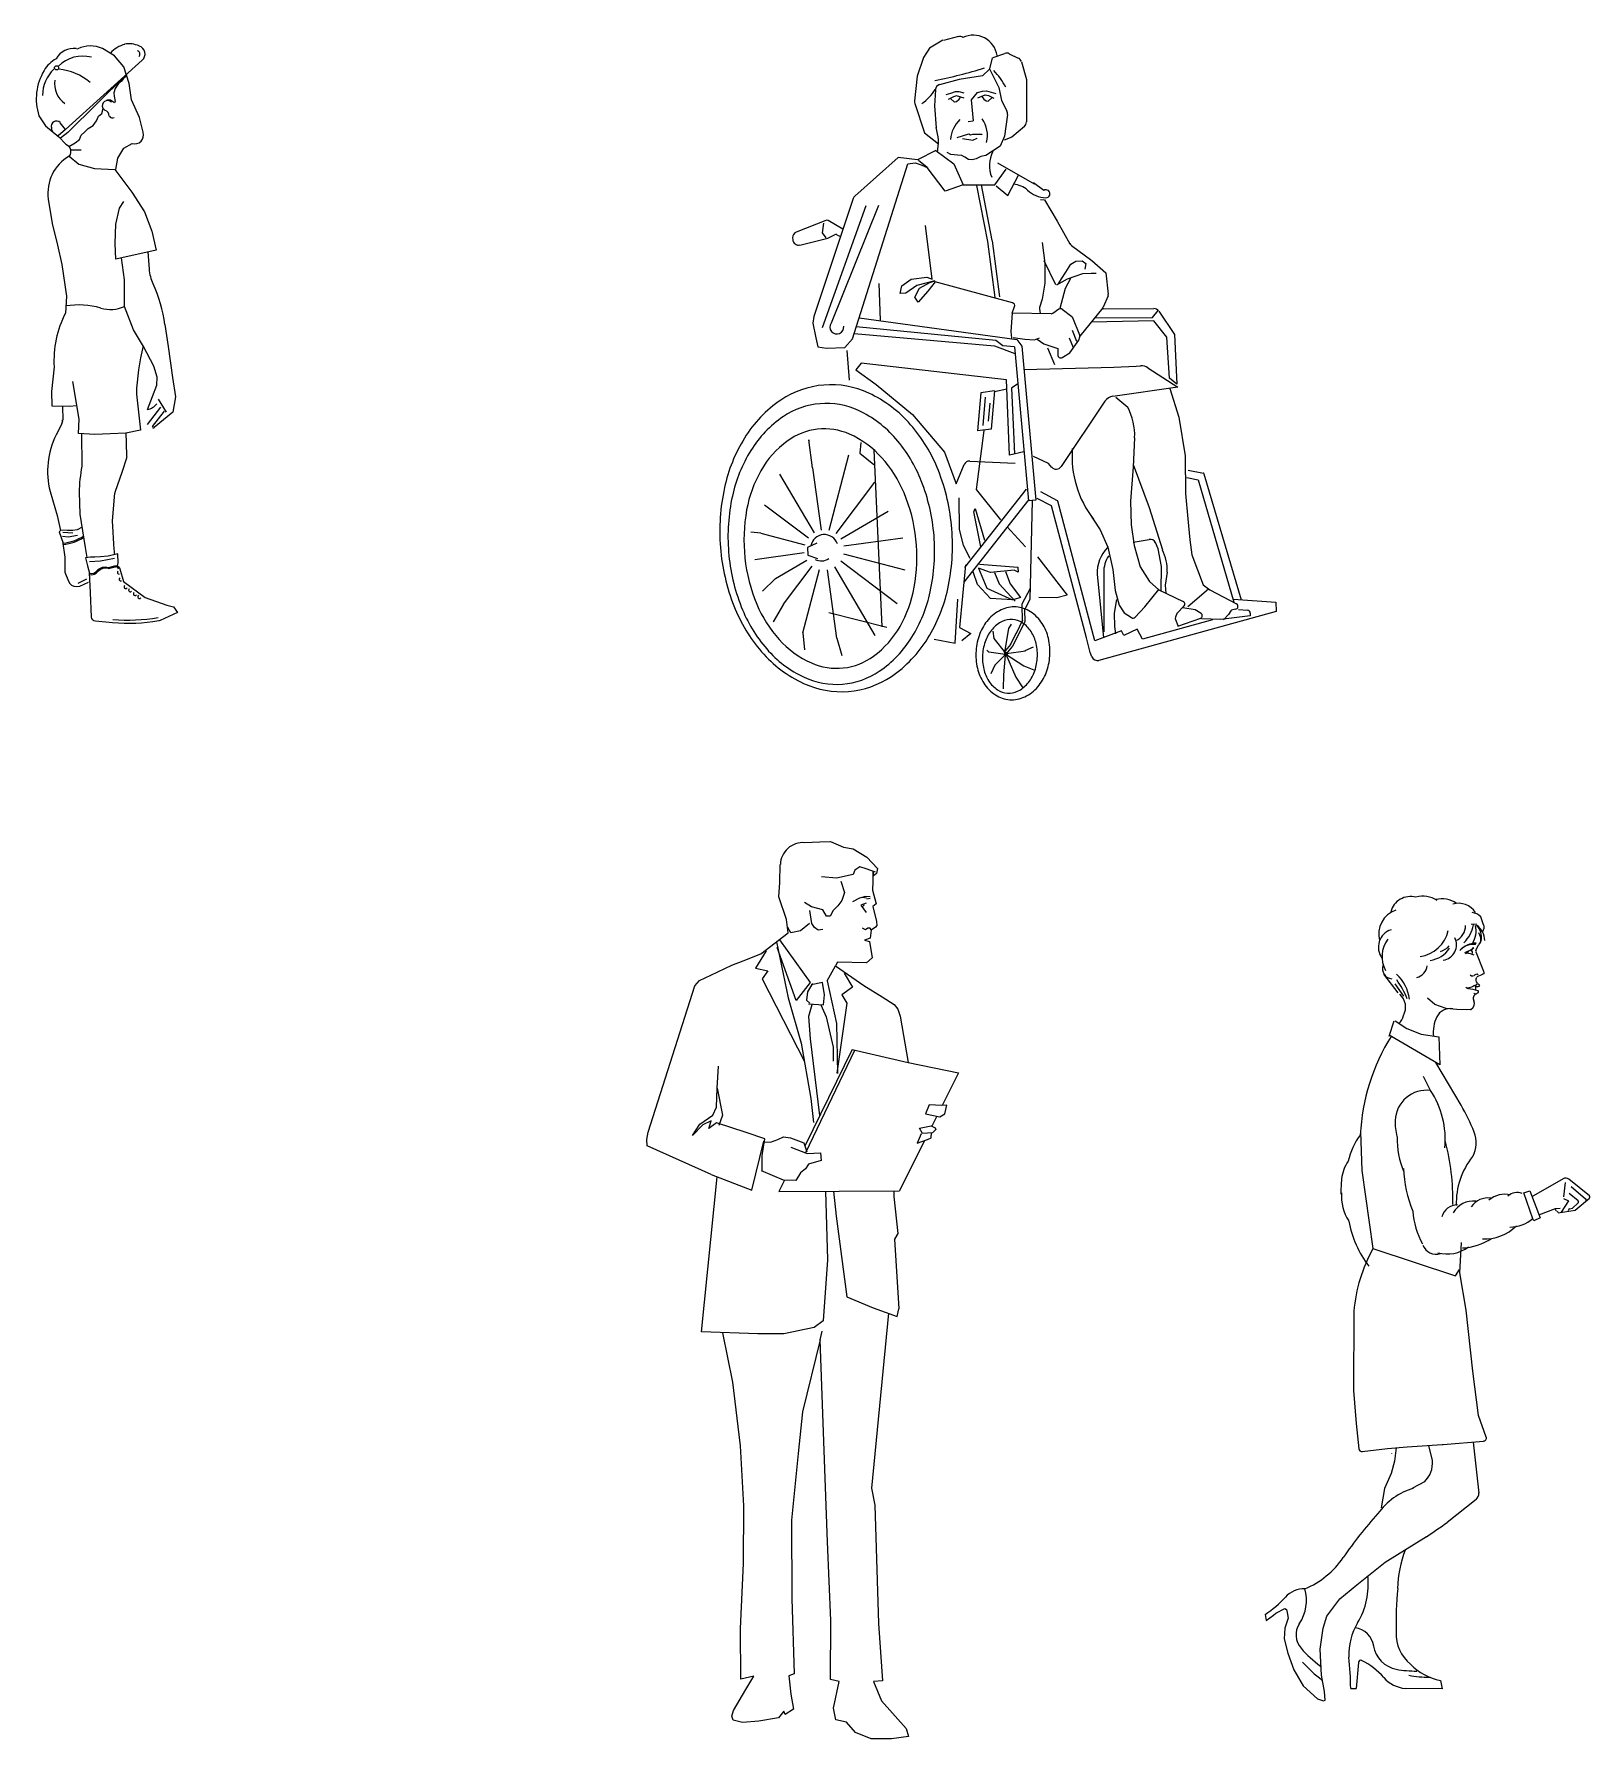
# Model space of a CAD drawing. Extents: x 7.9 to 14.49, y -4.05 to 0.19.
# Drawn here: x 7.902 to 11.078, y -4.053 to -0.573 of the extents above; entities that cross this region are included whole.
import ezdxf

# ---------------------------------------------------------------- set-up
doc = ezdxf.new("R2010")
doc.units = 0
doc.layers.get('0').update_dxf_attribs({"linetype": 'CONTINUOUS'})
doc.layers.add('PESSOAS', color=7, linetype='CONTINUOUS')

# ---------------------------------------------------------------- blocks, each defined once
blk = doc.blocks.new('AZPED9')
for p, q in [((1.54, 45.44), (0.58, 46.02)), ((2.28, 44.54), (1.54, 45.44)), ((-2.39, 39.51), (3.77, 45.08)), ((2.48, 43.91), (-2.21, 39.26)), ((2.71, 43.22), (2.28, 44.54)), ((2.48, 43.91), (2.46, 43.78)), ((1.59, 42.8), (1.48, 42.45)), ((1.87, 43.2), (1.59, 42.8)), ((2.1, 43.39), (1.87, 43.2)), ((2.25, 43.6), (2.1, 43.39)), ((2.46, 43.78), (2.25, 43.6)), ((2.9, 41.9), (2.71, 43.22)), ((0.53, 40.81), (0.63, 41.19)), ((0.79, 41.05), (0.6, 41.23)), ((1.22, 41.86), (0.93, 41.88)), ((1.53, 41.65), (1.22, 41.86)), ((1.48, 42.45), (1.52, 42.2)), ((1.52, 42.2), (1.6, 41.77)), ((1.6, 41.77), (1.53, 41.65)), ((3.56, 40.47), (2.9, 41.9)), ((-2.39, 39.51), (-2.83, 40.06)), ((-0.59, 39.59), (-0.17, 39.84)), ((-0.17, 39.84), (0.08, 40.22)), ((0.08, 40.22), (0.25, 40.59)), ((0.25, 40.59), (0.53, 40.81)), ((3.84, 39.29), (3.56, 40.47)), ((-2.39, 39.51), (-2.99, 39)), ((-2.21, 39.26), (-2.8, 38.82)), ((-2.13, 38.15), (-1.63, 38.43)), ((-1.63, 38.43), (-1.28, 38.7)), ((-1.28, 38.7), (-1.13, 39.06)), ((-1.13, 39.06), (-0.87, 39.31)), ((-0.87, 39.31), (-0.59, 39.59)), ((2.3, 38.01), (2.96, 38.38)), ((-2.1, 37.37), (-1.34, 36.72)), ((-2.01, 37.88), (-1.14, 37.89)), ((1.65, 36.3), (1.82, 37.22)), ((1.82, 37.22), (2.3, 38.01)), ((-1.34, 36.72), (-0.08, 36.37)), ((-0.08, 36.37), (1.57, 36.3)), ((1.57, 36.3), (2.92, 34.48)), ((2.92, 34.48), (3.95, 32.9)), ((1.64, 31.9), (1.93, 33.19)), ((1.93, 33.19), (2.3, 33.72)), ((3.95, 32.9), (4.53, 31.34)), ((1.59, 30.34), (1.64, 31.9)), ((1.64, 29.09), (1.59, 30.34)), ((4.53, 31.34), (4.88, 29.82)), ((4.88, 29.82), (1.64, 29.09)), ((2.33, 27.44), (2.09, 29.19)), ((4.23, 29.67), (4.32, 28.29)), ((2.33, 25.29), (2.33, 27.44)), ((3.07, 23.42), (2.33, 25.29)), ((3.88, 22.06), (3.07, 23.42)), ((5.58, 23.83), (5.85, 22.06)), ((4.69, 20.5), (3.88, 22.06)), ((5.85, 22.06), (6.21, 19.57)), ((-1.3, 16.22), (-1.8, 19.27)), ((4.96, 19.6), (4.69, 20.5)), ((4.93, 18.95), (4.96, 19.6)), ((6.21, 19.57), (6.44, 18.02)), ((3.3, 18.23), (3.62, 15.35)), ((4.18, 17.02), (4.59, 18.06)), ((4.59, 18.06), (4.93, 18.95)), ((5.05, 17.84), (5.69, 16.79)), ((6.44, 18.02), (6.23, 16.78)), ((5.24, 17.2), (4.17, 15.8)), ((4.6, 15.65), (5.55, 16.88)), ((6.23, 16.78), (4.73, 15.55)), ((-2.7, 15.85), (-3.15, 14.96)), ((-1.36, 15.09), (-1.3, 16.22)), ((-0.05, 14.99), (-1.36, 15.09)), ((2.44, 15.1), (1.2, 15.05)), ((3.62, 15.35), (2.44, 15.1)), ((1.2, 15.05), (-0.05, 14.99)), ((2.19, 12.05), (2.53, 13.12)), ((1.58, 10.37), (2.19, 12.05)), ((-1.82, 7.07), (-2.62, 7.12)), ((-1.44, 6.88), (-2.19, 6.74)), ((-2.19, 6.74), (-2.65, 6.79)), ((-2.46, 5.13), (-2.44, 3.92)), ((0.42, 4.83), (-0.48, 4.77)), ((1.54, 5.02), (0.42, 4.83)), ((1.07, 4.22), (1.58, 4.35)), ((-2.44, 3.92), (-2.16, 3.22)), ((-1.51, 2.79), (-1.25, 2.8)), ((-1.38, 3.05), (-0.68, 3.39)), ((-1.25, 2.8), (-0.56, 3.13))]:
    blk.add_line(p, q)
for points in [[(-1.53, 46.01, 0.309305), (-3.15, 45.2, 0.134766), (-4.12, 44.26, 0.214043), (-4.54, 40.62), (-4, 39.82), (-2.94, 38.93), (-2.37, 38.33, -0.471036), (-2.1, 37.37, 0.307035), (-3.78, 33.92), (-3.47, 31.97), (-3.03, 30.21), (-2.69, 28.66), (-2.32, 26.12), (-2.41, 24.75, 0.136441), (-3.31, 20.43), (-3.52, 18.46), (-3.49, 17.29), (-2.11, 17.27), (-1.48, 17.32)], [(-3.15, 14.96, 0.17666), (-3.64, 10.42), (-3.08, 8.49), (-2.8, 7.29)], [(-0.67, 5.1), (-0.79, 5.91), (-1.21, 8.59), (-1.28, 10.35, -0.037137), (-1.06, 12.46), (-1.09, 15.07)], [(1.56, 5.36, -0.013458), (1.52, 5.75), (1.37, 8.07), (1.56, 10.28)], [(1.77, 4.43), (1.84, 4.68), (1.8, 5.42), (1.02, 5.22), (0.41, 5.16), (-0.03, 5.15), (-0.4, 5.14), (-0.79, 5.08), (-0.64, 4.43), (-0.47, 3.84, 0.310597), (0.17, 4.09, -0.268116), (1.05, 4.32), (1.56, 4.45, -0.40115), (1.96, 4.21), (2.26, 3.19), (4.01, 1.89), (5.75, 1.29), (6.29, 1.16), (6.6, 0.68), (5.22, 0.06, -0.033754), (5.21, 0.05), (5.13, 0.03, -0.057393), (5.09, 0.02, -0.06542), (1.39, -0.14), (0, 0, -0.372489), (-0.3, 0.32), (-0.38, 2.29), (-0.48, 3.89)]]:
    blk.add_lwpolyline(points, format="xyb")
for points in [[(-2.63, 17.28), (-2.62, 16.16)], [(2.54, 13.23), (2.5, 14.34), (2.47, 15.1)], [(-1.05, 7.56), (-1.47, 7.34), (-1.82, 7.27), (-2.25, 7.27), (-2.77, 7.32), (-2.92, 7.18), (-2.59, 6.27)], [(-2.65, 6.43), (-2.46, 5.13)]]:
    blk.add_lwpolyline(points)
blk.add_circle((-3.12, 44.47), 0.168)
for centre, radius, start, end in [((-1.02, 42.67), 2.74, 75.1152, 135.42), ((-0.16, 56.04), 10.12, 262.2361, 262.8403), ((-0.39, 43.87), 2.36, 65.7393, 115.8846), ((2.94, 44.14), 2.29, 104.6061, 138.9834), ((2.74, 44.59), 1.81, 64.6259, 102.2555), ((3.32, 45.58), 0.268, 311.9038, 72.9503), ((3.32, 45.58), 0.672, 311.9038, 72.9503), ((-1.37, 42.25), 2.88, 132.9056, 179.8618), ((-3.3, 40.03), 4.34, 48.4905, 85.0604), ((-1.35, 43.18), 1.93, 171.1613, 234.6821), ((0.99, 41.4), 0.433, 46.1299, 202.7208), ((-3.13, 39.77), 0.42, 44.887, 198.0647), ((0.6, 40.56), 0.523, 3.3302, 69.4678), ((1.37, 40.73), 0.284, 210.2737, 297.6826), ((-6.42, 38.69), 3.04, 12.6005, 18.0647), ((3.15, 39.07), 0.719, 255.118, 17.4909), ((7.88, 28.62), 3.58, 185.2189, 204.7408), ((-5.67, 22.37), 11.35, 7.3744, 24.7408), ((-1.38, 18.69), 6.72, 74.3238, 98.4738), ((1.2, 27.88), 2.83, 254.3238, 293.6346), ((23.27, 17.45), 19.99, 166.5011, 177.7524), ((4.05, 18.1), 1.09, 276.8089, 323.9388), ((-3.3, 16.16), 0.672, 333.2915, 0.5701), ((-2.96, 16.08), 0.336, 333.2915, 0.5701), ((4.68, 15.61), 0.084, 147.966, 309.8292), ((2.21, 13.22), 0.336, 342.5323, 2.3461), ((1.89, 10.25), 0.336, 159.8426, 175.1447), ((-2.93, 9.89), 3.64, 275.3685, 303.2984), ((-2.93, 9.89), 3.74, 275.3685, 302.5915), ((0.81, 3.44), 0.807, 74.5533, 134.5889), ((1.64, 4.12), 0.234, 16.3358, 103.7684), ((-1.54, 3.46), 0.672, 201.1384, 272.3461), ((-0.34, 4.43), 0.706, 257.2121, 326.2306), ((1.91, 3.91), 0.137, 126.3837, 273.4517), ((2.04, 3.37), 0.134, 124.4398, 292.2963), ((2.44, 2.75), 0.138, 125.1378, 321.9317), ((2.81, 2.49), 0.138, 125.1378, 321.9317), ((3.2, 2.19), 0.138, 125.1378, 321.9317), ((3.55, 1.96), 0.138, 125.1378, 321.9317), ((2.61, 14.02), 13.94, 265.064, 280.0357)]:
    blk.add_arc(centre, radius, start, end)
blk = doc.blocks.new('AZPED2')
for p, q in [((-1.85, 49.39), (-2.32, 48.63)), ((-0.77, 50.02), (-1.85, 49.39)), ((0.48, 50.31), (-0.73, 50.01)), ((-2.32, 48.63), (-2.83, 47.12)), ((3.19, 48.6), (2.99, 47.72)), ((3.28, 48.63), (4.2, 48.96)), ((4.57, 48.94), (5.29, 48.58)), ((5.54, 48.29), (5.95, 46.86)), ((-2.83, 47.12), (-3.04, 45.14)), ((0.53, 46.87), (-1.03, 46.45)), ((2.41, 47.15), (0.53, 46.87)), ((2.99, 47.7), (2.41, 47.15)), ((2.41, 47.15), (2.41, 47.15)), ((2.99, 47.72), (3.74, 46.23)), ((5.95, 46.86), (5.95, 43.45)), ((-1.37, 46.03), (-1.44, 44.75)), ((-0.16, 45.74), (-0.53, 45.62)), ((0.08, 45.48), (-0.33, 45.26)), ((0.23, 45.88), (-0.16, 45.74)), ((0.17, 45.05), (-0.16, 45.33)), ((0.34, 45.55), (0.08, 45.48)), ((0.55, 45.88), (0.23, 45.88)), ((0.95, 45.36), (0.34, 45.55)), ((0.52, 45.23), (0.34, 45.07)), ((0.63, 45.45), (0.48, 45.23)), ((0.95, 45.77), (0.55, 45.88)), ((1.5, 45.24), (1.67, 43.53)), ((1.5, 45.24), (1.5, 45.24)), ((1.52, 45.24), (2.02, 45.81)), ((2.02, 45.81), (2.41, 45.94)), ((2.04, 45.4), (2.64, 45.62)), ((2.36, 45.5), (2.52, 45.29)), ((2.41, 45.94), (2.73, 45.95)), ((2.52, 45.29), (2.7, 45.14)), ((2.64, 45.62), (2.9, 45.57)), ((2.73, 45.95), (3.12, 45.84)), ((2.88, 45.13), (3.19, 45.43)), ((2.9, 45.57), (3.32, 45.37)), ((2.9, 45.57), (2.9, 45.57)), ((3.12, 45.84), (3.5, 45.75)), ((3.74, 46.23), (3.94, 45.18)), ((-3.02, 44.94), (-2.25, 42.58)), ((-1.44, 44.75), (-1.31, 42.99)), ((0.34, 45.07), (0.17, 45.05)), ((2.7, 45.14), (2.88, 45.13)), ((3.94, 45.18), (4.38, 44.34)), ((4.42, 44.06), (4.19, 42.32)), ((-2.25, 42.58), (-1.11, 41.69)), ((0.38, 42.2), (1.33, 42.49)), ((1.67, 43.51), (1.26, 43.46)), ((1.33, 42.49), (1.46, 42.41)), ((5.78, 43.09), (4.77, 42.24)), ((-1.33, 41.17), (-2.8, 40.4)), ((-1.33, 41.17), (0.12, 40.08)), ((0.8, 42.12), (1.63, 42)), ((1.46, 42.41), (1.63, 42.46)), ((1.63, 42.46), (2.37, 42.47)), ((1.63, 42), (1.99, 42.15)), ((1.63, 42), (1.63, 42)), ((1.99, 42.15), (1.99, 42.15)), ((2.37, 42.47), (2.37, 42.45)), ((3.83, 41.5), (2.69, 40.77)), ((3.69, 41.27), (3.69, 41.27)), ((4.19, 42.32), (3.83, 41.5)), ((4.77, 42.24), (4.16, 41.99)), ((-8.03, 26.03), (-3.58, 40.08)), ((-4.37, 40.59), (-7.84, 37.5)), ((-4.37, 40.59), (-4.37, 40.59)), ((-2.8, 40.4), (-4.37, 40.59)), ((-3.58, 40.08), (-3, 40.17)), ((-3, 40.17), (-2.52, 40)), ((-2.03, 39.8), (-2.73, 40.36)), ((-2.52, 40), (-1.98, 39.76)), ((-0.59, 37.89), (-2.03, 39.8)), ((-0.12, 40.84), (-0.42, 41)), ((0.42, 40.78), (-0.12, 40.84)), ((0.12, 40.08), (0.87, 38.4)), ((0.75, 40.75), (0.42, 40.78)), ((1, 40.63), (0.75, 40.75)), ((1.3, 40.44), (1, 40.63)), ((1.59, 40.4), (1.3, 40.44)), ((1.92, 40.5), (1.59, 40.4)), ((2.28, 40.68), (1.92, 40.5)), ((2.69, 40.77), (2.28, 40.68)), ((3.61, 40.18), (6.56, 38.47)), ((0.87, 38.4), (-0.59, 37.89)), ((0.87, 38.4), (3.41, 38.39)), ((2.3, 38.41), (3.18, 33.92)), ((3.41, 38.39), (4.31, 39.67)), ((4.44, 37.54), (5.31, 39.17)), ((7.34, 37.94), (6.52, 38.57)), ((-7.98, 37.3), (-11.15, 27.82)), ((1.94, 38.34), (2.82, 33.85)), ((3.51, 38.31), (4.44, 37.54)), ((7.08, 37.21), (7.41, 37.2)), ((7.41, 37.2), (8.42, 35.49)), ((-6.96, 36.72), (-10.48, 26.9)), ((-5.94, 36.75), (-9.76, 27.29)), ((-10.18, 35.53), (-12.55, 34.6)), ((-10.37, 35.32), (-10.46, 34.53)), ((-10.46, 34.53), (-10.18, 34.13)), ((-10.01, 34.12), (-9.49, 34.38)), ((-8.8, 34.84), (-9.98, 35.52)), ((-9.39, 34.43), (-9.39, 34.43)), ((-9.29, 34.39), (-8.99, 34.26)), ((-1.63, 30.81), (-2.17, 35.12)), ((8.42, 35.49), (9.45, 33.67)), ((-12.85, 34.14), (-12.84, 33.99)), ((-12.26, 33.56), (-10.01, 34.12)), ((2.82, 33.85), (3.42, 29.35)), ((3.19, 33.9), (3.78, 29.4)), ((7.2, 33.76), (7.43, 32.11)), ((9.58, 33.53), (11.21, 32.32)), ((7.38, 32.28), (7.38, 32.28)), ((8.32, 30.35), (7.38, 32.28)), ((7.43, 32.11), (7.44, 30.5)), ((9.12, 31.39), (9.53, 32.02)), ((9.53, 32.02), (9.93, 32.26)), ((9.93, 32.26), (10.43, 32.3)), ((10.43, 32.3), (10.72, 32.08)), ((10.72, 32.08), (10.65, 31.61)), ((11.21, 32.32), (12.32, 31.32)), ((-5.78, 27.51), (-5.9, 30.48)), ((-4.2, 29.67), (-4.06, 30.27)), ((-4.06, 30.27), (-3.32, 30.82)), ((-2.86, 30.3), (-3.75, 29.7)), ((-3.32, 30.82), (-2.07, 30.97)), ((-1.42, 30.68), (-2.86, 30.32)), ((-2.86, 30.32), (-2.86, 30.3)), ((-2.66, 30.1), (-1.81, 30.55)), ((-2.07, 30.97), (-1.63, 30.81)), ((-1.39, 30.59), (-1.99, 29.84)), ((-1.81, 30.55), (-1.42, 30.68)), ((4.83, 28.91), (-1.39, 30.59)), ((7.44, 30.5), (7.2, 29.21)), ((8.39, 30.36), (9.25, 30.85)), ((8.49, 30.42), (8.76, 30.85)), ((8.76, 30.85), (9.12, 31.39)), ((9.49, 30.86), (9.07, 30.06)), ((9.25, 30.85), (10.48, 31.28)), ((10.48, 31.28), (11.15, 31.31)), ((11.15, 31.31), (11.56, 31.31)), ((12.32, 31.32), (12.53, 29.61)), ((-3.75, 29.7), (-4.2, 29.67)), ((-3.03, 29.36), (-2.66, 30.1)), ((-2.75, 28.96), (-3.03, 29.36)), ((-1.99, 29.84), (-2.75, 28.96)), ((7.2, 29.21), (7, 28.53)), ((9.07, 30.06), (8.63, 28.45)), ((12.51, 29.49), (12.12, 28.58)), ((-11.15, 27.82), (-11.21, 27.29)), ((-7.5, 27.72), (5.19, 25.98)), ((4.81, 28.09), (4.69, 26.61)), ((4.81, 28.09), (4.99, 28.61)), ((7.93, 28.03), (4.81, 28.09)), ((7, 28.43), (7.05, 28.07)), ((8.55, 28.4), (8.07, 28.07)), ((9.61, 27.8), (8.83, 28.39)), ((8.84, 28.46), (8.84, 28.46)), ((10.23, 26.31), (9.68, 27.7)), ((12.08, 28.52), (10.25, 26.24)), ((16.18, 27.48), (11.16, 27.35)), ((11.45, 27.71), (16.07, 27.74)), ((12.11, 28.44), (16.19, 28.46)), ((16.07, 27.74), (16.53, 28.31)), ((17.24, 26.16), (16.18, 27.48)), ((16.58, 28.25), (17.86, 26.36)), ((-11.21, 27.29), (-10.98, 26.11)), ((-10.98, 26.11), (-10.81, 25.38)), ((-7.9, 26.45), (3.37, 25.46)), ((3.49, 25.89), (-7.73, 26.99)), ((4.69, 26.61), (4.75, 26.07)), ((4.88, 26.12), (5.83, 25.99)), ((4.88, 26.12), (4.88, 26.12)), ((6.59, 25.94), (7, 26.09)), ((9.72, 25.31), (9.42, 26.08)), ((9.99, 25.8), (9.65, 26.68)), ((10.16, 25.91), (10.23, 26.17)), ((17.46, 22.86), (17.24, 26.16)), ((17.86, 26.36), (18.05, 22.39)), ((-10.81, 25.38), (-10.11, 25.26)), ((-10.11, 25.26), (-8.65, 25.32)), ((-8.65, 25.32), (-8.03, 26.03)), ((-8.48, 25.08), (-8.29, 22.7)), ((3.37, 25.46), (5.01, 24.84)), ((4.04, 25.45), (3.49, 25.89)), ((5, 25.37), (4.04, 25.45)), ((5, 25.37), (6.11, 13.01)), ((5.19, 25.98), (5.59, 25.43)), ((5.59, 25.43), (6.7, 13.06)), ((5.83, 25.99), (6.59, 25.94)), ((6.8, 25.99), (7.34, 25.63)), ((7.34, 25.63), (8.47, 25.24)), ((7.64, 25.29), (8.21, 23.95)), ((8.47, 25.24), (8.47, 24.73)), ((8.82, 24.53), (9.45, 24.9)), ((9.45, 24.9), (10.16, 25.91)), ((-7.33, 24.06), (-7.77, 23.52)), ((-7.77, 23.52), (-6.14, 22.34)), ((4.35, 22.72), (-7.33, 24.06)), ((5.77, 23.57), (12.96, 23.74)), ((12.96, 23.74), (14.76, 23.82)), ((14.76, 23.82), (15.12, 23.85)), ((15.71, 23.7), (18.11, 22.13)), ((-6.14, 22.34), (-3.22, 19.95)), ((3.39, 21.78), (4.38, 21.99)), ((4.59, 16.68), (4.35, 22.72)), ((5.25, 22.41), (4.75, 22.06)), ((4.75, 22.06), (5, 16.77)), ((18.11, 22.13), (12.9, 21.4)), ((17.46, 22.86), (17.46, 22.86)), ((18.05, 22.39), (17.46, 22.86)), ((17.48, 22.02), (18.2, 19.72)), ((18.11, 22.13), (18.11, 22.13)), ((2.28, 21.69), (2.02, 18.63)), ((3.39, 21.83), (2.28, 21.69)), ((2.64, 21.34), (2.44, 19.05)), ((3, 20.86), (2.87, 19.4)), ((3.39, 21.83), (3.12, 18.77)), ((12.25, 21), (8.73, 15.75)), ((13.14, 21.33), (14.09, 20.53)), ((-3.22, 19.95), (-0.64, 16.91)), ((18.2, 19.72), (18.71, 16.61)), ((-11.24, 15.65), (-11.55, 17.9)), ((-11.55, 17.9), (-11.53, 17.75)), ((2.52, 18.65), (1.92, 13.9)), ((3.12, 18.77), (2.02, 18.63)), ((14.64, 18.07), (14.52, 15.73)), ((-8.35, 16.68), (-9.94, 10.61)), ((-7.36, 17.68), (-7.45, 16.83)), ((-7.45, 16.83), (-6.32, 15.93)), ((-6.31, 17.1), (-5.68, 2.88)), ((-0.64, 16.91), (0.3, 14.37)), ((5.75, 16.94), (4.59, 16.68)), ((4.87, 17.24), (4.87, 17.24)), ((7.71, 16), (6.51, 16.56)), ((18.71, 16.61), (18.73, 13.58)), ((-13.89, 15.15), (-11.12, 10.44)), ((-11.24, 15.65), (-10.55, 10.64)), ((0.3, 14.37), (0.94, 15.91)), ((1.4, 16.2), (5.04, 16.03)), ((8, 15.69), (7.71, 16)), ((14.52, 15.73), (14.3, 12.98)), ((14.53, 15.92), (15.82, 12.47)), ((18.95, 15.46), (20.18, 15.22)), ((20.22, 15.18), (23.2, 5.04)), ((-6.26, 14.49), (-9.38, 10.37)), ((1, 7.64), (5.96, 13.94)), ((1.92, 13.9), (3.86, 11.47)), ((5.96, 13.94), (5.96, 13.94)), ((8.45, 13.01), (7.1, 13.72)), ((18.84, 14.88), (19.74, 14.7)), ((19.74, 14.7), (22.63, 4.87)), ((19.74, 14.7), (19.74, 14.7)), ((-15.1, 12.69), (-11.58, 10.03)), ((0.51, 13.23), (0.55, 10.7)), ((6.13, 13.1), (0.92, 6.46)), ((1.72, 12.13), (1.83, 12.38)), ((1.83, 12.38), (2.59, 9.84)), ((6.7, 13.06), (6.11, 13.01)), ((6.13, 13.1), (6.13, 13.1)), ((6.4, 13.03), (6.23, 5.06)), ((7.96, 12.6), (6.82, 13.2)), ((10.77, 1.98), (7.96, 12.6)), ((11.45, 1.76), (8.47, 12.98)), ((14.3, 12.98), (14.36, 11.07)), ((15.82, 12.47), (16.89, 9.05)), ((18.73, 13.58), (18.91, 11.55)), ((-5.17, 12.14), (-8.96, 9.92)), ((2.27, 9.31), (1.72, 12.13)), ((10.92, 12.15), (11.88, 10.67)), ((14.36, 11.07), (14.62, 9.41)), ((18.91, 11.55), (19.08, 9.86)), ((-15.4, 10.4), (-16.2, 10.48)), ((-15.4, 10.4), (-11.86, 9.47)), ((-10.89, 9.6), (-11.65, 9.26)), ((-3.98, 10), (-8.73, 9.35)), ((0.55, 10.7), (0.87, 9.43)), ((0.55, 10.7), (0.55, 10.7)), ((4.41, 10.91), (5.88, 9.3)), ((11.88, 10.67), (12.49, 9.29)), ((14.54, 9.67), (15.82, 9.9)), ((14.54, 9.67), (14.54, 9.67)), ((16.54, 9.15), (16.33, 9.64)), ((19.08, 9.86), (19.25, 8.65)), ((-15.89, 8.29), (-11.91, 8.84)), ((-14.22, 6.77), (-11.7, 8.24)), ((-11.65, 9.26), (-11.62, 8.63)), ((-11.62, 8.63), (-10.84, 8.37)), ((-11.28, 8.47), (-11.28, 8.47)), ((-3.81, 7.44), (-8.73, 8.72)), ((0.87, 9.43), (1.41, 8.4)), ((6.85, 8.5), (9.21, 5.43)), ((12.49, 9.29), (12.88, 7.48)), ((14.62, 9.41), (15.09, 7.69)), ((14.62, 9.41), (14.62, 9.41)), ((16.81, 7.71), (16.54, 9.15)), ((19.25, 8.65), (20.16, 6.26)), ((-13.59, 4.7), (-11.27, 7.76)), ((-12.02, 2.39), (-10.69, 7.48)), ((-9.29, 1.97), (-10.04, 7.46)), ((-6.22, 2.19), (-9.44, 7.69)), ((-4.45, 4.71), (-8.98, 8.14)), ((1.05, 7.86), (0.57, 2.81)), ((2.02, 6.29), (1.68, 7.3)), ((2.1, 7.58), (2.77, 5.98)), ((3.06, 7.23), (2.1, 7.58)), ((2.18, 7.91), (5.26, 7.66)), ((4.96, 7.43), (3.06, 7.23)), ((3.38, 7.25), (3.77, 6.33)), ((3.38, 7.25), (3.38, 7.25)), ((4.27, 7.31), (4.64, 6.33)), ((5.28, 7.27), (4.96, 7.43)), ((5.26, 7.66), (5.28, 7.27)), ((11.63, 7.07), (12.13, 2.01)), ((12.17, 7.21), (12.16, 2.46)), ((12.88, 7.48), (13.09, 5.79)), ((15.09, 7.69), (15.84, 6.51)), ((16.79, 5.76), (16.81, 7.71)), ((16.81, 7.71), (16.81, 7.71)), ((17.27, 7.28), (17.11, 6.21)), ((17.28, 7.07), (17.28, 7.07)), ((-14.22, 6.77), (-15.27, 5.73)), ((3.07, 5.14), (2.02, 6.29)), ((2.77, 5.98), (4.82, 5.05)), ((3.77, 6.33), (5.04, 4.93)), ((4.64, 6.33), (5.46, 5.24)), ((6.25, 5.96), (5.57, 4.69)), ((13.09, 5.79), (13.41, 4.61)), ((15.46, 4.47), (16.58, 5.87)), ((15.84, 6.51), (16.59, 5.85)), ((16.59, 5.85), (18.55, 4.92)), ((17.11, 6.21), (17.15, 5.57)), ((18.92, 4.5), (20.57, 5.93)), ((20.16, 6.26), (20.7, 5.85)), ((20.7, 5.85), (22.83, 4.72)), ((-13.59, 4.7), (-14.42, 3.28)), ((0.21, 1.55), (0.44, 5.11)), ((4.82, 5.05), (3.07, 5.14)), ((5.46, 5.24), (4.96, 5.06)), ((5.46, 5.24), (5.46, 5.24)), ((5.57, 4.69), (5.61, 3.31)), ((6.23, 5.06), (5.79, 4.23)), ((5.79, 4.23), (5.81, 3.31)), ((8.39, 5.2), (6.94, 5.22)), ((9.21, 5.43), (8.39, 5.2)), ((26.03, 4.11), (11.76, 0.18)), ((13.2, 5.06), (13, 3.98)), ((13.41, 4.61), (13.81, 4)), ((14.68, 3.65), (15.46, 4.47)), ((18.62, 4.55), (18.03, 3.94)), ((18.51, 4.44), (19.52, 4.27)), ((18.92, 4.5), (18.92, 4.5)), ((19.52, 4.27), (19.98, 3.96)), ((22.38, 4.15), (22.19, 3.87)), ((22.76, 4.29), (22.53, 4.25)), ((22.59, 5.09), (26, 4.86)), ((23, 4.28), (23.73, 4.22)), ((26, 4.86), (26.03, 4.11)), ((-14.42, 3.28), (-14.42, 3.28)), ((-5.28, 2.82), (-9.93, 3.99)), ((0.57, 2.81), (1.48, 2.35)), ((4.53, 2.73), (4.75, 3.09)), ((5.63, 3.4), (5.13, 2.35)), ((5.81, 3.31), (5.31, 2.27)), ((13, 3.98), (13.04, 2.91)), ((13.04, 2.91), (13.12, 2.32)), ((13.81, 4), (14.38, 3.62)), ((20.91, 3.45), (15.28, 1.87)), ((18.03, 3.94), (17.93, 3.64)), ((17.93, 3.47), (18.12, 2.98)), ((19.93, 3.54), (18.1, 2.89)), ((21.58, 3.47), (20.01, 3.51)), ((23.92, 3.75), (21.58, 3.47)), ((22.19, 3.87), (21.8, 3.44)), ((23.94, 3.96), (23.92, 3.75)), ((-12.02, 2.39), (-11.88, 1.02)), ((-9.29, 1.97), (-8.9, 0.58)), ((-6.22, 2.19), (-6.22, 2.19)), ((-1.46, 1.88), (0.21, 1.55)), ((1.48, 2.35), (0.75, 1.75)), ((3.35, 1.94), (3.28, 2.52)), ((4.28, 0.76), (3.35, 1.94)), ((4.66, 1.46), (4.14, 0.82)), ((4.21, 0.85), (4.53, 2.73)), ((5.13, 2.36), (4.64, 1.42)), ((5.31, 2.27), (4.82, 1.33)), ((11.06, 0.8), (10.77, 1.98)), ((13.59, 2.55), (11.45, 1.76)), ((13.79, 2.18), (13.59, 2.55)), ((14.85, 2.68), (13.79, 2.18)), ((15.28, 1.87), (14.85, 2.68)), ((2.93, 0.85), (2.76, 1.01)), ((4.24, 0.65), (2.93, 0.85)), ((4.33, 0.7), (3.41, -0.22)), ((4.24, 0.59), (4.1, -0.99)), ((4.82, 1.33), (4.3, 0.69)), ((4.3, 0.69), (5.09, -1.18)), ((4.3, 0.68), (5.74, -0.26)), ((4.34, 0.72), (5.86, 0.94)), ((5.85, 0.97), (6.52, 1.26)), ((5.86, 0.94), (5.85, 0.97)), ((11.2, 0.45), (11.06, 0.8)), ((3.41, -0.22), (3.1, -0.9)), ((4.1, -0.99), (4.09, -2.12)), ((5.09, -1.18), (5.65, -2.03)), ((5.74, -0.26), (6.54, -0.59))]:
    blk.add_line(p, q)
for points in [[(-10.34, 22.31, 0.129358), (-13.79, 21.1, 0.106381), (-16.72, 18.04, 0.084616), (-18.32, 14.06, 0.073792), (-18.65, 9.25, 0.073792), (-17.56, 4.55, 0.084616), (-15.34, 0.87, 0.106381), (-11.96, -1.67, 0.129358), (-8.36, -2.32, 0.129358), (-4.9, -1.11, 0.106381), (-1.98, 1.95, 0.084616), (-0.37, 5.93, 0.073792), (-0.05, 10.74, 0.073792), (-1.13, 15.44, 0.084616), (-3.36, 19.12, 0.106381), (-6.73, 21.66, 0.129358)], [(-10.64, 20.81, 0.129358), (-13.59, 19.77, 0.106381), (-16.21, 17.04, 0.084616), (-17.69, 13.38, 0.073792), (-17.99, 8.88, 0.073792), (-16.97, 4.48, 0.084616), (-14.93, 1.1, 0.106381), (-11.91, -1.18, 0.129358), (-8.83, -1.73, 0.129358), (-5.88, -0.69, 0.106381), (-3.26, 2.04, 0.084616), (-1.78, 5.7, 0.073792), (-1.48, 10.2, 0.073792), (-2.5, 14.6, 0.084616), (-4.54, 17.98, 0.106381), (-7.56, 20.26, 0.129358)], [(-10.84, 18.76, 0.131745), (-13.27, 17.81, 0.106626), (-15.4, 15.42, 0.083519), (-16.54, 12.28, 0.072283), (-16.68, 8.42, 0.072283), (-15.72, 4.69, 0.083519), (-13.93, 1.86, 0.106626), (-11.34, -0.03, 0.131745), (-8.77, -0.43, 0.131745), (-6.34, 0.52, 0.106626), (-4.21, 2.91, 0.083519), (-3.07, 6.05, 0.072283), (-2.93, 9.91, 0.072283), (-3.89, 13.64, 0.083519), (-5.68, 16.47, 0.106626), (-8.27, 18.36, 0.131745)], [(5.12, 4.47, 0.127649), (3.92, 4.24, 0.106178), (2.87, 3.44, 0.085402), (2.2, 2.33, 0.0749), (1.9, 0.95, 0.0749), (2.01, -0.46, 0.085402), (2.52, -1.65, 0.106178), (3.45, -2.59, 0.127649), (4.61, -2.98, 0.127649), (5.81, -2.75, 0.106178), (6.86, -1.95, 0.085402), (7.53, -0.83, 0.0749), (7.83, 0.54, 0.0749), (7.72, 1.95, 0.085402), (7.21, 3.15, 0.106178), (6.28, 4.08, 0.127649)], [(4.82, 3.46, 0.127649), (4, 3.31, 0.106178), (3.21, 2.7, 0.085402), (2.68, 1.81, 0.0749), (2.42, 0.65, 0.0749), (2.52, -0.52, 0.085402), (2.92, -1.48, 0.106178), (3.63, -2.19, 0.127649), (4.42, -2.45, 0.127649), (5.24, -2.3, 0.106178), (6.03, -1.69, 0.085402), (6.57, -0.8, 0.0749), (6.82, 0.35, 0.0749), (6.73, 1.53, 0.085402), (6.32, 2.49, 0.106178), (5.62, 3.2, 0.127649)]]:
    blk.add_lwpolyline(points, format="xyb", close=True)
at = {"const_width": 0.161}
blk.add_lwpolyline([(4.21, 0.68, 1), (4.39, 0.71, 1)], format="xyb", close=True, dxfattribs=at)
for centre, radius, start, end in [((0.59, 49.85), 0.467, 56.9774, 103.8697), ((1.69, 48.51), 1.92, 8.38, 116.0756), ((4.36, 48.52), 0.467, 63.6502, 109.8075), ((5.09, 48.17), 0.467, 16.0294, 63.6502), ((-7.38, 78.71), 32.47, 280.6061, 287.8447), ((0.29, 44.39), 4.4, 24.9334, 46.4035), ((-4.87, 48.35), 4.18, 305.2726, 326.6125), ((-0.91, 46), 0.467, 104.7996, 177.1914), ((-2.58, 45.09), 0.467, 173.8144, 198.2228), ((3.96, 44.12), 0.467, 352.1656, 27.3896), ((-4.69, 41.82), 3.57, 346.9336, 19.2114), ((2.3, 41.86), 2.46, 133.6982, 175.4949), ((0.6, 42.42), 2.21, 344.0914, 35.7514), ((5.48, 43.45), 0.467, 310.3158, 359.9599), ((5.34, 39.95), 2.37, 151.4413, 203.4183), ((4.79, 36.59), 1.86, 48.0554, 85.8803), ((-7.53, 37.15), 0.467, 131.6814, 161.5048), ((7.61, 39.73), 2.37, 228.0554, 267.4593), ((7.52, 37.68), 0.317, 267.4593, 124.5945), ((-12.38, 34.17), 0.467, 111.5047, 183.7279), ((-10.1, 35.32), 0.234, 60.1698, 111.5047), ((-9.38, 34.18), 0.234, 66.8456, 116.9793), ((-12.37, 34.02), 0.467, 183.7279, 283.0937), ((9.85, 33.9), 0.467, 209.3426, 233.4976), ((4.77, 28.69), 0.234, 340.9034, 74.9379), ((12.29, 29.59), 0.234, 336.7229, 6.8897), ((7.23, 28.47), 0.234, 164.1218, 188.6693), ((7.94, 28.27), 0.234, 268.8907, 303.8999), ((8.68, 28.21), 0.234, 52.6746, 123.8999), ((9.47, 27.61), 0.234, 21.4166, 52.6746), ((11.9, 28.67), 0.234, 321.2812, 336.7229), ((16.19, 27.99), 0.467, 34.2248, 90.2564), ((-9.29, 26.98), 0.562, 146.4776, 5.6146), ((10.01, 26.23), 0.234, 344.9209, 21.4166), ((8.7, 24.73), 0.234, 179.692, 300.7065), ((15.2, 22.92), 0.934, 56.8169, 94.8065), ((13.03, 20.48), 0.934, 97.9787, 146.1356), ((9.69, 18.25), 4.96, 357.96, 27.3508), ((17.88, 16.59), 8.27, 175.7117, 217.7891), ((1.37, 15.73), 0.467, 87.4131, 157.4942), ((8.34, 16.01), 0.467, 222.5104, 326.1356), ((20.17, 15.17), 0.0584, 16.3451, 79.0437), ((8.42, 12.96), 0.0584, 14.8471, 62.169), ((-10.29, 9.18), 1.11, 19.3262, 169.7148), ((15.9, 9.44), 0.467, 24.2387, 100.4238), ((-10.54, 9.18), 1.01, 241.3616, 305.9967), ((14.54, 7.21), 2.91, 135.4434, 182.7737), ((14.25, 7.35), 2.08, 143.3597, 183.7944), ((13.44, 7.37), 3.83, 358.6087, 26.0058), ((18.45, 4.71), 0.234, 316.4127, 64.5397), ((22.57, 4.02), 0.234, 100.1362, 145.1857), ((22.72, 4.52), 0.234, 280.1362, 62.2159), ((23.71, 3.99), 0.234, 353.898, 84.9397), ((14.51, 3.81), 0.234, 236.5591, 316.3726), ((18.15, 3.56), 0.234, 160.085, 201.5047), ((19.85, 3.76), 0.234, 289.5032, 56.3205), ((11.64, 0.63), 0.467, 202.3586, 285.4065)]:
    blk.add_arc(centre, radius, start, end)
blk = doc.blocks.new('AZPED5')
for p, q in [((3.92, 61.73), (4.34, 61.74)), ((4.92, 61.67), (4.69, 62.32)), ((4.75, 61.34), (4.75, 61.34)), ((4.23, 60.08), (4.33, 60.19)), ((4.3, 59.61), (4.52, 60.06)), ((4.3, 59.51), (4.9, 57.93)), ((-1.95, 56.19), (-3.11, 57.7)), ((3.94, 57.54), (3.84, 57.61)), ((4.15, 57.57), (4.05, 57.53)), ((4.19, 57.63), (4.15, 57.57)), ((4.3, 57.68), (4.19, 57.63)), ((4.39, 57.7), (4.3, 57.68)), ((4.78, 57.64), (4.38, 57.5)), ((4.47, 57.65), (4.39, 57.7)), ((4.86, 57.69), (4.78, 57.64)), ((4.93, 57.73), (4.86, 57.69)), ((4.9, 57.93), (4.95, 57.8)), ((4.95, 57.8), (4.93, 57.73)), ((-2.21, 56.92), (-1.52, 55.93)), ((4.05, 57.53), (3.94, 57.54)), ((1.01, 55.26), (0.41, 55.78)), ((1.91, 54.93), (1.01, 55.26)), ((2.77, 54.87), (1.91, 54.93)), ((3.53, 54.84), (2.77, 54.87)), ((3.86, 54.86), (3.53, 54.84)), ((4.17, 56.14), (4.13, 56.16)), ((-2.68, 52.73), (-2.27, 53.95)), ((-2.27, 53.95), (-2.27, 53.95)), ((-2.2, 53.95), (-1.25, 53.34)), ((-2.78, 52.64), (-2.78, 52.64)), ((1.39, 50.42), (-2.68, 52.8)), ((-2.68, 52.8), (-2.68, 52.73)), ((-1.25, 53.34), (-0.1, 52.87)), ((-0.1, 52.87), (1.33, 52.66)), ((1.33, 52.66), (1.39, 50.42)), ((0.64, 48.35), (0.08, 49.48)), ((3.11, 47.17), (1.09, 50.6)), ((-4.98, 45.02), (-4.88, 41.92)), ((-4.88, 41.92), (-3.98, 35.65)), ((11.31, 41.26), (8.92, 39.89)), ((13.42, 39.89), (11.76, 41.22)), ((8.15, 40.14), (8.64, 40.29)), ((8.88, 38.04), (8.15, 40.14)), ((8.64, 40.29), (9.47, 38.11)), ((8.92, 39.89), (8.81, 39.82)), ((11.48, 40.95), (11.35, 39.8)), ((12.51, 39.49), (11.79, 40.07)), ((11.96, 40.63), (13.12, 39.64)), ((9.37, 38.36), (10.7, 38.87)), ((10.66, 38.8), (10.74, 38.67)), ((10.7, 38.87), (11.08, 38.89)), ((10.92, 38.53), (12.27, 38.74)), ((11.75, 39.48), (11.16, 38.56)), ((11.34, 39.66), (11.75, 39.48)), ((11.82, 38.83), (12.06, 38.9)), ((12.06, 38.9), (12.51, 39.32)), ((12.27, 38.74), (13.42, 39.71)), ((12.61, 39.41), (12.61, 39.41)), ((8.95, 37.88), (8.88, 38.04)), ((9.47, 38.11), (8.95, 37.88)), ((-3.98, 35.65), (2.65, 33.46)), ((3, 33.7), (3.13, 36.14)), ((3.13, 36.14), (3.13, 36.14)), ((2.65, 33.46), (2.99, 33.97)), ((3.52, 30.7), (3, 33.7)), ((-5.52, 30.5), (-5.54, 24.25)), ((4.04, 25.8), (3.52, 30.7)), ((4.04, 25.78), (4.04, 25.8)), ((4.51, 22.22), (4.04, 25.78)), ((-5.54, 24.25), (-5.32, 21.6)), ((5.13, 20.5), (4.51, 22.22)), ((-5.32, 21.6), (-5.12, 19.56)), ((-4.83, 19.34), (-2.81, 19.59)), ((-2.81, 19.59), (-1.23, 19.7)), ((-2.11, 19.64), (-2.25, 18.55)), ((-1.23, 19.7), (1.59, 19.9)), ((0.81, 18.6), (0.51, 19.81)), ((0.54, 19.74), (0.54, 19.74)), ((1.59, 19.9), (1.68, 19.91)), ((1.68, 19.91), (4.91, 20.17)), ((4.09, 20.09), (4.53, 16)), ((-2.25, 18.55), (-2.51, 17.58)), ((-2.46, 19.16), (-2.46, 19.18)), ((-2.51, 17.58), (-3.05, 16.36)), ((0.18, 16.91), (-0.79, 16.4)), ((0.63, 17.53), (0.56, 17.48)), ((-3.05, 16.36), (-3.31, 14.8)), ((4.32, 15.48), (1.99, 13.64)), ((-2.99, 10.44), (0.32, 12.5)), ((-5.27, 8.61), (-2.99, 10.44)), ((-6.65, 7.49), (-5.27, 8.61)), ((-7.68, 6.1), (-6.65, 7.49)), ((-12.64, 6.24), (-12.57, 5.76)), ((-12.57, 5.76), (-11.96, 6.18)), ((-11.96, 6.18), (-11.79, 6.34)), ((-11.79, 6.34), (-11.07, 6.71)), ((-11.07, 6.71), (-10.92, 6.65)), ((-10.79, 5.94), (-11.06, 5.15)), ((-10.92, 6.65), (-10.86, 6.39)), ((-10.86, 6.39), (-10.79, 5.94)), ((-7.99, 5.14), (-7.68, 6.1)), ((-11.06, 5.15), (-11.12, 4.29)), ((-11.12, 4.29), (-10.81, 3.14)), ((-8.21, 3.44), (-7.99, 5.14)), ((-10.81, 3.14), (-10.34, 1.79)), ((-8.1, 1.35), (-8.21, 3.44)), ((-10.34, 1.79), (-9.58, 0.49)), ((-5.13, 2.38), (-5.32, 0.29)), ((-9.58, 0.49), (-8.42, -0.55)), ((-7.86, 0.05), (-8.1, 1.35)), ((-7.81, -0.66), (-7.86, 0.05)), ((-5.76, 0.3), (-5.32, 0.29)), ((1.58, 0.27), (-1.39, 0.28)), ((1.45, 0.92), (1.58, 0.27)), ((1.58, 0.27), (1.58, 0.27)), ((-8.42, -0.55), (-7.96, -0.71)), ((-7.96, -0.71), (-7.81, -0.66)), ((-7.86, -0.61), (-7.86, -0.61))]:
    blk.add_line(p, q)
for centre, radius, start, end in [((-0.96, 62.3), 1.64, 74.6562, 165.1987), ((0.07, 61.97), 2, 55.9318, 107.1222), ((1.58, 61.69), 2.06, 55.4961, 103.8965), ((2.9, 61.79), 1.61, 32.2001, 106.5569), ((-1.46, 60.91), 2.05, 109.1418, 194.4782), ((1.32, 62.2), 2.83, 315.5552, 349.1257), ((3.82, 61.44), 1.23, 45.1219, 81.8334), ((4.4, 61.47), 0.561, 323.974, 20.755), ((-2.06, 59.87), 1.48, 108.1463, 216.5812), ((-0.92, 59.12), 2.33, 143.24, 208.6506), ((-0.54, 61.78), 2.68, 277.4577, 347.6809), ((1.47, 60.07), 1.27, 279.2485, 26.3767), ((2.15, 61.6), 1.32, 294.3662, 0.3897), ((2.48, 61.17), 1.84, 327.1166, 13.6303), ((3.31, 60.65), 1.44, 349.7509, 44.2564), ((3.33, 60.31), 1.69, 3.2494, 52.4707), ((8.02, 58.12), 4, 145.3297, 150.9985), ((3.58, 60.44), 1.12, 347.4526, 31.7919), ((0.32, 61.03), 2.24, 278.0771, 326.2083), ((1.15, 60.78), 1.28, 283.1521, 321.4755), ((4.31, 58.45), 1.74, 89.5508, 138.6156), ((4.08, 58.68), 1.41, 83.7376, 135.8903), ((2.91, 61.13), 1.76, 286.2841, 313.4478), ((3.12, 60.08), 0.801, 295.3831, 319.9649), ((3.21, 56.98), 2.43, 67.2442, 82.1083), ((3.73, 60.04), 0.431, 279.7261, 334.3513), ((3.81, 59.44), 0.218, 326.5226, 64.116), ((4.41, 59.56), 0.12, 154.2139, 200.6984), ((-2.38, 58.17), 0.842, 163.7961, 264.8096), ((-4.23, 55.31), 3.21, 6.9331, 48.0923), ((-0.77, 58.56), 1.18, 285.1884, 351.0108), ((-6.43, 53.84), 5.53, 19.8729, 37.8907), ((3.58, 56.72), 0.123, 214.1231, 284.4235), ((3.73, 56.86), 0.323, 220.3135, 266.4872), ((3.3, 58.58), 2, 278.9972, 300.2139), ((3.09, 51.98), 4.6, 72.7637, 82.3165), ((4.16, 56.16), 0.595, 71.6141, 98.9555), ((4.27, 56.33), 0.217, 241.8463, 321.5131), ((4.68, 56.54), 0.421, 156.6937, 194.5091), ((4.68, 57.24), 0.387, 151.9335, 222.6245), ((4.44, 56.71), 0.193, 17.9685, 132.3341), ((4.42, 57.11), 0.401, 259.942, 300.2158), ((4.42, 56.29), 0.0969, 286.1401, 67.4806), ((-2.7, 55.06), 1.35, 330.2669, 49.168), ((2.22, 53.74), 1.19, 78.8478, 153.5688), ((3.85, 54.98), 0.12, 275.0831, 297.9502), ((3.67, 55.33), 0.507, 297.9502, 25.545), ((4.49, 55.74), 0.405, 114.0315, 206.8192), ((-2.79, 54.68), 1.3, 312.8706, 346.8714), ((3.72, 53.03), 2.85, 154.2432, 186.7594), ((11.35, 44.01), 16.36, 147.9053, 177.2547), ((0.33, 45.85), 2.52, 82.8756, 177.8768), ((-5.32, 44.4), 7.16, 354.7214, 33.5526), ((-10.95, 39.01), 16.26, 21.641, 30.1367), ((2.35, 45.78), 4.54, 177.8768, 194.5252), ((-0.71, 41.52), 5.38, 142.6413, 167.7266), ((5.06, 44.55), 7.1, 179.2741, 202.6701), ((-15.06, 39.71), 17.5, 358.2921, 15.1562), ((2.04, 44.16), 2.29, 331.1588, 21.641), ((-3.44, 40.93), 3.07, 145.5886, 173.9654), ((8.73, 39.3), 6.01, 141.3147, 181.7402), ((3.77, 40.17), 10.32, 173.9654, 180.8325), ((7.97, 42.34), 9.48, 181.4903, 202.9644), ((11.51, 40.91), 0.405, 51.1275, 119.8247), ((-2.95, 39.84), 3.56, 175.2391, 213.6475), ((6.64, 37.98), 2.03, 77.2491, 129.6835), ((7.62, 39.04), 1.11, 69.1015, 132.1692), ((13.34, 39.8), 0.117, 310.1584, 51.1275), ((5.01, 38.94), 5.78, 182.8991, 210.2564), ((2.81, 37.85), 1.3, 90.0074, 164.3091), ((4.12, 37.58), 1.89, 84.5395, 149.8755), ((5.27, 38.11), 1.61, 82.0705, 146.2179), ((10.9, 38.7), 0.117, 210.5144, 278.9287), ((11.83, 38.72), 0.108, 90.96, 218.9702), ((12.43, 39.4), 0.117, 312.9072, 51.1516), ((13.05, 39.55), 0.117, 310.1584, 49.6309), ((2.34, 39.34), 8.38, 190.168, 217.5485), ((4.97, 40.13), 3.71, 267.6548, 314.2257), ((7.05, 40.19), 2.81, 269.2908, 310.5032), ((7.01, 29.56), 12.56, 150.9788, 175.2262), ((1.08, 36.32), 1.12, 200.6877, 289.1674), ((1.98, 38.08), 2.87, 254.8924, 307.0245), ((3.04, 40.13), 4.44, 272.3384, 304.4464), ((-3.9, 30.49), 1.62, 176.1884, 179.8335), ((-4.71, 30.52), 0.81, 176.2713, 179.8335), ((-4.71, 30.52), 0.81, 176.2713, 179.8335), ((-5.11, 30.54), 0.405, 176.3106, 179.8335), ((-5.11, 30.54), 0.405, 176.3106, 179.8335), ((-4.87, 19.59), 0.25, 187.5215, 280.8472), ((4.89, 20.42), 0.25, 274.6631, 19.9522), ((-1.29, 18.41), 2.1, 314.2253, 5.097), ((0.87, 11.14), 5.48, 106.8191, 144.1969), ((3.95, 15.94), 0.583, 308.2371, 6.2439), ((20.05, -7.15), 31.94, 137.7017, 145.7844), ((-23.97, 49.74), 44.47, 303.11, 305.722), ((6.64, 8.23), 8.63, 158.3298, 179.303), ((-12.07, 14.69), 6.9, 292.3273, 325.7844), ((-9.5, 6.25), 2.05, 88.6219, 137.7089), ((-12.67, 7.37), 3.35, 325.982, 16.162), ((-10.38, 8.67), 6.03, 329.0117, 6.3595), ((26.17, 5.55), 28.29, 174.3477, 181.5171), ((-17.31, 13.36), 8.52, 303.2736, 317.7089), ((-8.55, 4.6), 1.61, 145.982, 222.018), ((-0.94, 3), 4.98, 149.0117, 182.1461), ((-5.66, 3.42), 1.77, 9.1017, 81.6096), ((1.01, 4.68), 3.13, 177.8163, 230.9065), ((-1.59, 10.88), 10.99, 222.018, 233.0718), ((-30.4, 0.02), 24.64, 0.6423, 6.5045), ((-1.69, 4.06), 2.26, 189.1017, 259.5191), ((-1.47, 9.76), 10.99, 222.018, 233.0718), ((-4.96, 2.39), 0.173, 63.0051, 184.5244), ((-7.65, -2.88), 6.09, 41.6821, 63.0051), ((-0.5, 10.49), 8.8, 259.5191, 270.3876), ((2.36, 5.43), 4.6, 223.6764, 258.6245), ((-1.07, 2.98), 2.72, 221.6821, 263.2072), ((0.51, 10), 8.8, 259.5191, 270.3876)]:
    blk.add_arc(centre, radius, start, end)
blk = doc.blocks.new('AZPED3')
at = {"color": 0, "linetype": 'BYBLOCK'}
for p, q in [((-0.77, 69.94), (0.45, 70.01)), ((0.45, 70.01), (1.31, 70.03)), ((1.31, 70.03), (2.35, 69.58)), ((2.35, 69.58), (3.13, 69.45)), ((3.13, 69.45), (4.24, 68.78)), ((4.24, 68.78), (5.1, 67.85)), ((-2.77, 66.74), (-2.73, 68.18)), ((3.26, 67.73), (3.12, 67.37)), ((3.66, 67.99), (3.26, 67.73)), ((4.17, 67.83), (3.66, 67.99)), ((4.92, 67.56), (4.17, 67.83)), ((4.73, 67.58), (4.68, 66.11)), ((4.75, 67.25), (4.73, 67.58)), ((5, 67.46), (4.75, 67.25)), ((5.1, 67.85), (5, 67.46)), ((-2.83, 65.57), (-2.77, 66.74)), ((2.14, 66.83), (2.43, 65.92)), ((2.43, 65.92), (2.21, 65.29)), ((4.68, 66.11), (4.98, 65.02)), ((-2.23, 63.77), (-2.83, 65.57)), ((-0.21, 64.78), (-0.79, 65.13)), ((0.69, 64.55), (-0.21, 64.78)), ((1, 64.02), (0.69, 64.55)), ((1.52, 64.48), (1.27, 64.04)), ((1.89, 64.85), (1.52, 64.48)), ((2.21, 65.29), (1.89, 64.85)), ((3.64, 65.48), (3.07, 65.18)), ((4.11, 65.61), (3.64, 65.48)), ((4.19, 65.07), (3.76, 64.9)), ((3.76, 64.9), (4.19, 64.33)), ((4.2, 65.48), (3.89, 65.53)), ((3.98, 64.94), (3.93, 64.81)), ((4.5, 65.57), (4.11, 65.61)), ((4.5, 65.44), (4.24, 65.4)), ((4.98, 65.02), (4.71, 64.8)), ((4.71, 64.8), (5.02, 63.6)), ((-2.08, 62.69), (-2.23, 63.77)), ((1.27, 64.04), (1, 64.02)), ((4.11, 62.94), (3.89, 63.07)), ((4.32, 63.07), (4.11, 62.94)), ((4.5, 63.07), (4.32, 63.07)), ((4.58, 62.94), (4.5, 63.07)), ((4.93, 63.14), (4.59, 62.9)), ((5.04, 63.27), (4.93, 63.14)), ((5.02, 63.6), (5.04, 63.27)), ((-4.28, 60.99), (-2.08, 62.69)), ((-2.79, 62.12), (-0.32, 58.71)), ((4.5, 62.27), (4.05, 62.1)), ((4.05, 62.1), (4.45, 61.98)), ((4.45, 61.98), (4.65, 60.67)), ((4.59, 62.9), (4.5, 62.27)), ((-6.61, 60.08), (-5.71, 60.44)), ((-5.71, 60.44), (-4.28, 60.99)), ((-3.86, 61.25), (-4.72, 59.85)), ((-1.45, 57.24), (-2.99, 61.52)), ((1.86, 60.33), (1.71, 60.03)), ((4.21, 60.28), (1.86, 60.33)), ((4.65, 60.67), (4.21, 60.28)), ((-9.22, 58.86), (-8.32, 59.28)), ((-8.32, 59.28), (-6.61, 60.08)), ((-4.72, 59.85), (-3.72, 59.64)), ((-3.72, 59.64), (-4.19, 58.98)), ((-4.19, 58.98), (-0.78, 52.36)), ((1.03, 58.84), (1.71, 60.03)), ((1.71, 60.03), (3.99, 58.46)), ((2.42, 59.44), (3.09, 58.31)), ((-13.34, 46.68), (-9.6, 58.44)), ((-9.6, 58.44), (-9.22, 58.86)), ((-0.32, 58.71), (-1.45, 57.24)), ((-0.54, 57.96), (-0.61, 57.29)), ((-0.14, 58.63), (-0.54, 57.96)), ((0.68, 58.71), (-0.25, 58.51)), ((0.82, 57.71), (0.68, 58.71)), ((0.75, 56.9), (0.82, 57.71)), ((3.09, 58.31), (2.22, 57.71)), ((2.22, 57.71), (2.62, 57.04)), ((3.99, 58.46), (5.45, 57.54)), ((-0.61, 57.29), (-0.34, 57.03)), ((-0.45, 56.97), (0.75, 56.9)), ((-0.18, 56.9), (-0.45, 55.97)), ((0.53, 56.9), (0.96, 55.95)), ((2.62, 57.04), (1.82, 51.42)), ((5.45, 57.54), (6.42, 56.92)), ((6.42, 56.92), (6.72, 56.56)), ((6.72, 56.56), (6.92, 56)), ((-0.45, 55.97), (-0.32, 54.16)), ((0.96, 55.95), (1.52, 53.49)), ((6.92, 56), (7.56, 52.26)), ((-0.32, 54.16), (0.42, 48.02)), ((1.52, 53.49), (1.52, 52.37)), ((3.06, 53.31), (-0.76, 45.53)), ((-0.68, 45.03), (3.26, 53.26)), ((7.56, 52.26), (11.59, 51.44)), ((-7.79, 50.21), (-7.69, 51.98)), ((11.59, 51.44), (10.28, 48.8)), ((-7.86, 48.69), (-7.79, 50.21)), ((-7.79, 50.21), (-7.36, 48.04)), ((-9.19, 47.3), (-8.16, 48.04)), ((-8.16, 48.04), (-7.86, 48.69)), ((-7.36, 48.04), (-7.67, 47.21)), ((9.86, 47.96), (9.46, 47.16)), ((-13.45, 46.08), (-13.34, 46.68)), ((-9.79, 46.4), (-9.19, 47.3)), ((-8.94, 47.25), (-9.79, 46.4)), ((-8.28, 47.59), (-8.94, 47.25)), ((-8.46, 46.97), (-8.28, 47.59)), ((-7.86, 47.43), (-8.46, 46.97)), ((-5.47, 46.64), (-7.86, 47.43)), ((-3.98, 46.13), (-5.47, 46.64)), ((-13.42, 45.58), (-13.45, 46.08)), ((-8.28, 43.27), (-13.42, 45.58)), ((-5.02, 42.01), (-4.04, 45.94)), ((-4.18, 44.79), (-3.98, 46.13)), ((-4.01, 45.9), (-3.5, 45.87)), ((-3.5, 45.87), (-2.91, 46.08)), ((-2.91, 46.08), (-2.47, 46.28)), ((-2.47, 46.28), (-1.9, 46.2)), ((-1.9, 46.2), (-0.83, 45.81)), ((-1.89, 45.46), (-0.57, 44.95)), ((-0.83, 45.81), (-0.6, 45.1)), ((8.87, 45.99), (6.85, 41.95)), ((-4.19, 43.56), (-4.18, 44.79)), ((-0.47, 44.09), (-0.69, 43.73)), ((-0.57, 44.95), (0.51, 45.02)), ((0.56, 44.4), (-0.47, 44.09)), ((0.51, 45.02), (0.56, 44.4)), ((-9.06, 30.61), (-7.79, 43.08)), ((-8.28, 43.27), (-5.02, 42.01)), ((-2.46, 42.8), (-4.24, 43.56)), ((-2.38, 42.8), (-2.84, 41.9)), ((-1.47, 42.77), (-2.46, 42.8)), ((-1.11, 43.4), (-1.47, 42.77)), ((-0.69, 43.73), (-1.11, 43.4)), ((-2.84, 41.9), (6.85, 41.95)), ((6.39, 41.95), (6.41, 41.51)), ((6.41, 41.51), (6.72, 38.53)), ((6.72, 38.53), (6.45, 38.07)), ((6.45, 38.07), (6.81, 32.48)), ((5.96, 32.11), (4.6, 18.05)), ((-6.53, 26.58), (-7.35, 30.55)), ((0.47, 29.99), (0.65, 30.68)), ((0.47, 29.99), (-0.93, 24.19)), ((0.89, 18.85), (0.47, 29.99)), ((-5.93, 21.46), (-6.53, 26.58)), ((-0.93, 24.19), (-1.29, 20.85)), ((-5.66, 16.63), (-5.93, 21.46)), ((-1.29, 20.85), (-1.82, 15.49)), ((1.08, 13.75), (0.89, 18.85)), ((4.6, 18.05), (4.86, 16.68)), ((-5.68, 11.99), (-5.66, 16.63)), ((4.86, 16.68), (5.17, 7.17)), ((-1.82, 15.49), (-1.79, 9.18)), ((1.33, 7.41), (1.08, 13.75)), ((-5.93, 6.78), (-5.68, 11.99)), ((-1.79, 9.18), (-1.61, 3.13)), ((1.31, 2.68), (1.33, 7.41)), ((5.17, 7.17), (5.49, 2.58)), ((-5.91, 2.71), (-5.93, 6.78)), ((-4.84, 2.94), (-5.91, 2.71)), ((-5.49, 1.88), (-4.84, 2.94)), ((-1.61, 3.13), (-2.04, 2.98)), ((-2.04, 2.98), (-1.87, 1.49)), ((-6.49, 0.18), (-5.49, 1.88)), ((-1.87, 1.49), (-1.67, 0.3)), ((2, 2.51), (1.31, 2.68)), ((1.54, 0.37), (2, 2.51)), ((5.49, 2.58), (4.77, 2.52)), ((4.77, 2.52), (5.4, 0.95)), ((-6.62, -0.26), (-6.49, 0.18)), ((-2.45, 0.12), (-2.86, -0.4)), ((-2.34, -0.14), (-2.45, 0.12)), ((-1.67, 0.3), (-2.34, -0.14)), ((1.74, -0.57), (1.54, 0.37)), ((5.4, 0.95), (7.4, -1.25)), ((-6.52, -0.6), (-6.62, -0.26)), ((-5.75, -0.79), (-6.52, -0.6)), ((-4.45, -0.68), (-5.75, -0.79)), ((-2.86, -0.4), (-4.45, -0.68)), ((2.59, -0.74), (1.74, -0.57)), ((3.31, -1.58), (2.59, -0.74)), ((7.4, -1.25), (7.58, -1.9)), ((4.58, -2.1), (3.31, -1.58)), ((6.21, -2.08), (4.58, -2.1)), ((7.58, -1.9), (6.21, -2.08))]:
    blk.add_line(p, q, dxfattribs=at)
for points in [[(3.12, 67.37), (1.79, 67.08), (0.59, 67.19)], [(0.7, 62.97), (0.31, 62.9), (0.02, 63.12), (-0.2, 63.45), (-0.35, 64.48)], [(-0.37, 63.43), (-1.11, 62.86), (-1.89, 62.7), (-1.98, 62.89), (-2.15, 63.18)], [(-3.02, 61.96), (-2.1, 57.47), (-1.05, 53.81), (-0.28, 49.38), (-0.05, 47.45)], [(1.03, 58.84), (1.78, 55.39), (1.87, 51.38)], [(3.06, 53.31), (7.56, 52.26)], [(8.6, 46.53), (8.28, 45.79), (9.11, 46.07), (9.41, 46.2), (9.44, 46.61)], [(0.92, 41.92), (1.06, 36.4), (0.71, 31.5), (0.01, 30.98), (-2.44, 30.45), (-4.54, 30.45), (-9.06, 30.61)], [(1.56, 41.92), (1.76, 39.91), (2.63, 33.43), (4.73, 32.55), (6.66, 31.85), (6.81, 32.48)]]:
    blk.add_lwpolyline(points, dxfattribs=at)
for points in [[(10.27, 48.8), (9.25, 48.86), (8.95, 48.15), (10.11, 47.91), (10.5, 48.13), (10.65, 48.83)], [(8.7, 46.55), (8.46, 47), (9.4, 47.19), (9.73, 47.01), (9.78, 46.88), (9.51, 46.61)]]:
    blk.add_lwpolyline(points, close=True, dxfattribs=at)
blk.add_arc((-0.9, 68.12), 1.82, 85.9032, 178.1283, dxfattribs=at)

msp = doc.modelspace()

# ---------------------------------------------------------------- block references
at = {"layer": 'PESSOAS', "xscale": 0.0254, "yscale": 0.0254, "zscale": 0.0254}
for name, p in [('AZPED2', (9.7765, -1.8561)), ('AZPED9', (8.0267, -1.7714)), ('AZPED3', (9.4943, -4.0001)), ('AZPED5', (10.736, -3.9578))]:
    msp.add_blockref(name, p, dxfattribs=at)

doc.saveas('drawing.dxf')
